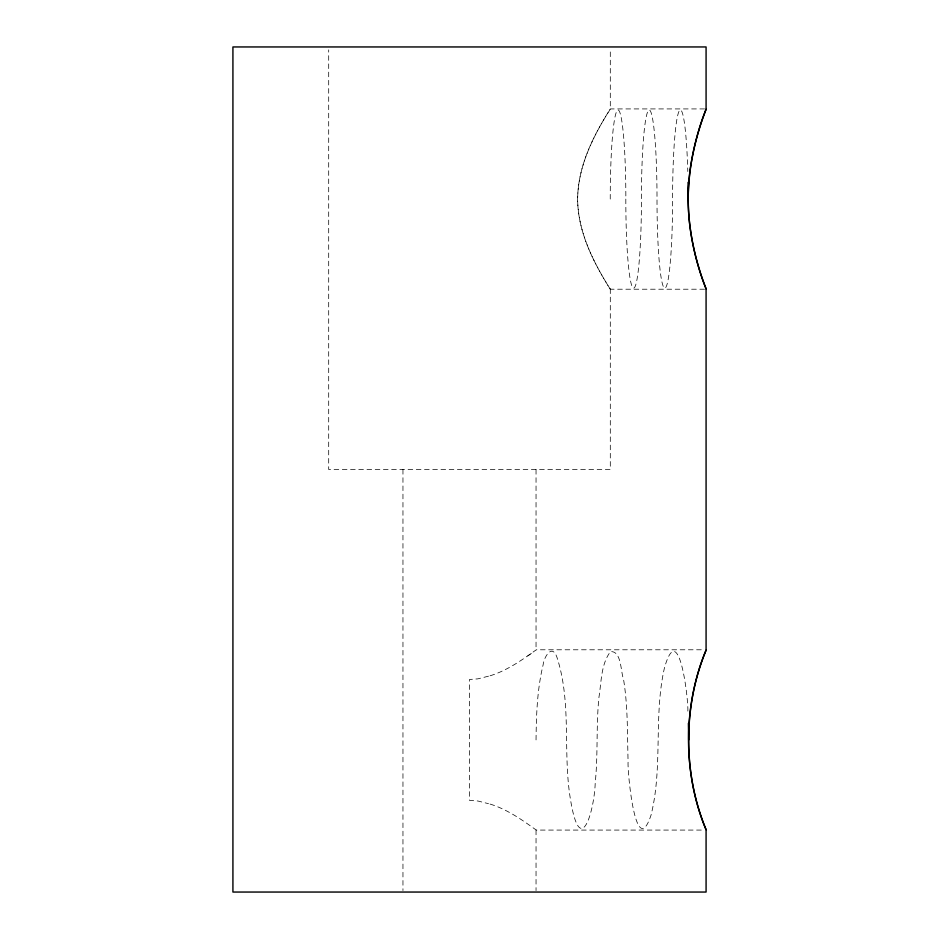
<?xml version="1.0" encoding="UTF-8"?>
<svg xmlns="http://www.w3.org/2000/svg" width="939" height="939" viewBox="0 0 939 939"><rect width="100%" height="100%" fill="white"/><g stroke="black" fill="none" stroke-linecap="round" stroke-linejoin="round"><path stroke-width="0.7" stroke-dasharray="4.7 3.52" d="M536.04 739.932C536.322 714.79 537.155 689.343 543.129 664.812C543.904 657.265 552.05 643.109 556.921 657.206C572.109 703.569 562.402 753.348 570.701 800.838C580.654 860.101 594.54 809.324 595.209 782.797C598.178 754.299 596.007 725.565 598.976 697.067C601.441 681.937 600.878 664.389 610.444 651.654C621.595 650.586 620.609 671.772 623.484 679.026C628.015 706.468 627.287 734.357 628.097 762.057C627.252 768.877 635.257 862.73 651.056 815.052C663.051 766.834 653.438 716.316 664.436 667.946C679.026 616.489 688.592 700.74 687.841 711.116M704.579 108.924L610.28 108.924C593.342 135.991 577.908 166.25 577.638 199.068C577.825 231.91 593.342 262.181 610.28 289.212L704.579 289.212M610.28 289.212C593.366 262.192 577.849 231.921 577.638 199.068C578.001 166.344 592.979 136.049 610.303 109.217L610.303 49.849M490.064 675.798C506.555 670.716 521.075 660.727 534.866 650.774A66.951 5.258 0 0 0 536.04 649.788L704.567 649.788M527.812 655.938L531.368 653.391M488.491 676.186L477.845 678.862L469.5 679.472L469.5 800.392L477.845 801.002L488.491 803.678M490.064 804.066C506.544 809.148 521.075 819.113 534.866 829.09A66.951 5.258 0 0 1 536.04 830.076L704.567 830.076M610.303 288.919L610.303 469.5L328.697 469.5L328.697 49.873M536.04 469.5L536.04 649.788M536.04 830.076L536.04 890.606M402.96 469.5L402.96 890.583M610.244 199.068A88.818 7.805 -90 0 1 618.05 109.992A88.818 7.805 -90 0 1 625.844 199.068M625.82 199.068A88.818 7.805 90 0 0 633.625 288.144A88.818 7.805 90 0 0 641.431 199.068A88.818 7.805 90 0 1 649.201 109.992A88.818 7.805 90 0 1 657.007 199.068A88.818 7.805 -90 0 0 664.789 288.144A88.818 7.805 -90 0 0 672.594 199.068A88.818 7.805 -90 0 1 679.143 111.095A88.818 7.805 -90 0 1 687.794 171.52"/><path stroke-width="1.41" d="M688.158 199.068C688.381 168.386 694.895 137.681 706.081 109.288L706.081 46.95L232.919 46.95L232.919 892.05L706.081 892.05L706.081 829.712C682.747 772.844 682.583 706.985 706.081 650.152L706.081 288.848C694.919 260.385 688.381 229.773 688.158 199.068A88.818 7.805 -90 0 0 688.041 182.366M706.081 288.848C697.231 266.559 690.259 238.623 688.674 213.165A84.451 30.142 -90 0 1 689.93 171.215C692.747 150.451 698.78 127.469 706.081 109.288M706.081 829.712C682.782 774.851 682.935 705.072 706.081 650.152M688.393 723.265L688.674 739.932"/></g></svg>
